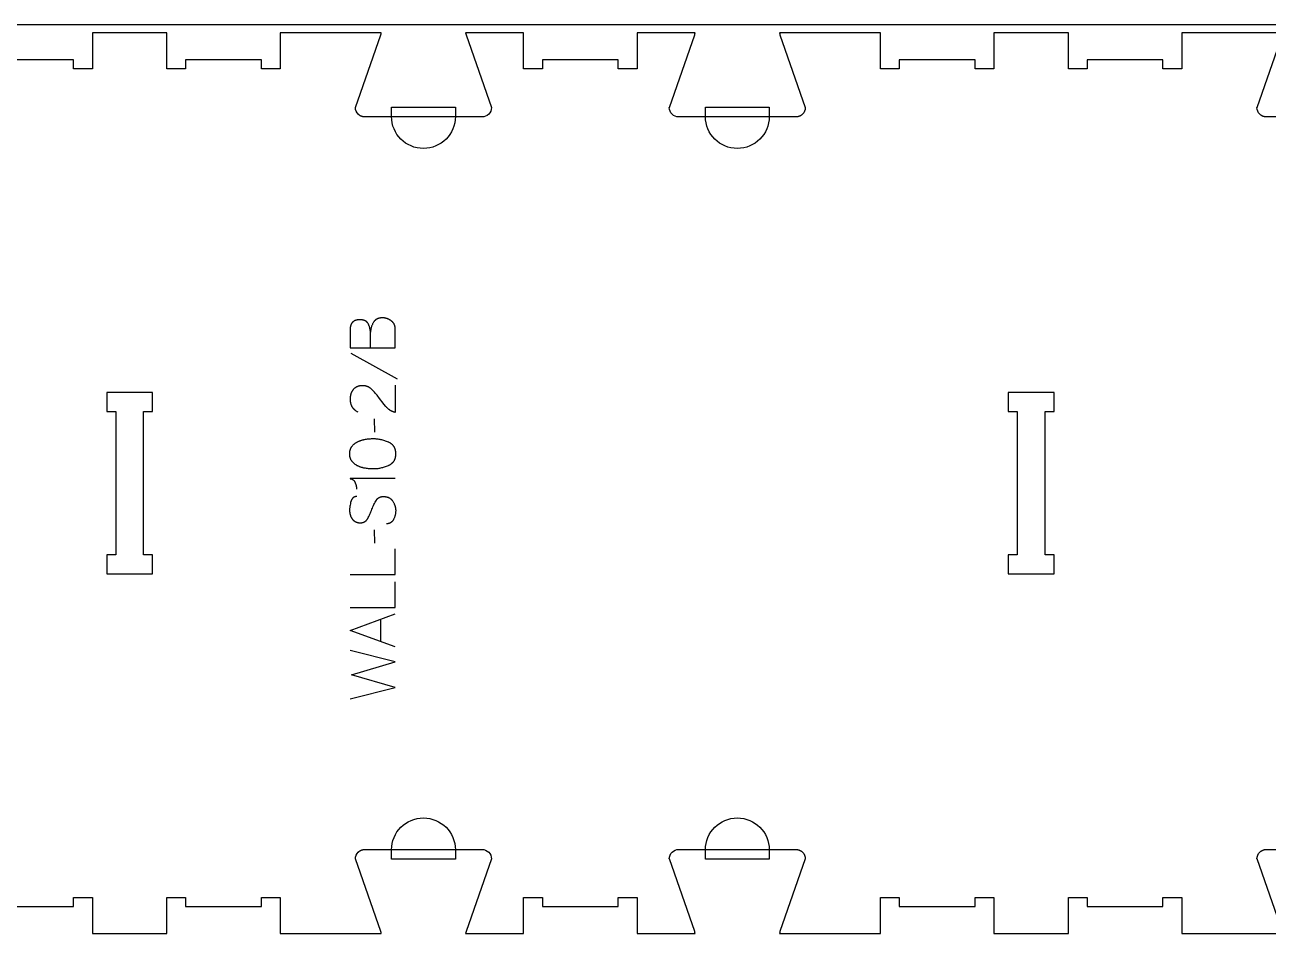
# Model space of a CAD drawing. Extents: x -17068 to -13885, y -10461 to -4867.
# Drawn here: x -15542 to -14715, y -6181 to -5571 of the extents above; entities that cross this region are included whole.
import ezdxf

# ---------------------------------------------------------------- set-up
doc = ezdxf.new("R2010")
doc.units = 0
for name, color, linetype in [('0_SHEET_SPRUCEPLY_2440X122', 1, 'CONTINUOUS'), ('1_ANYTOOL_1MMDEEP_LABELS_S', 2, 'CONTINUOUS'), ('3_ANYTOOL_CUTTHROUGH_INSID', 4, 'CONTINUOUS'), ('4_ANYTOOL_CUTTHROUGH_OUTSI', 5, 'CONTINUOUS'), ('5_ANYTOOL_HALF_MILL_9MM_IN', 3, 'CONTINUOUS')]:
    doc.layers.add(name, color=color, linetype=linetype)

msp = doc.modelspace()

# ---------------------------------------------------------------- linework, layer by layer
at = {"layer": '0_SHEET_SPRUCEPLY_2440X122'}
msp.add_lwpolyline([(-16696.52, -5571.21), (-16696.52, -6791.21), (-14256.52, -6791.21), (-14256.52, -5571.21)], close=True, dxfattribs=at)
at = {"layer": '1_ANYTOOL_1MMDEEP_LABELS_S'}
for points in [[(-15326.01, -5786.23), (-15296.01, -5786.23), (-15296.01, -5776.55), (-15295.92, -5774.02), (-15295.91, -5773.79), (-15295.91, -5773.56), (-15295.92, -5773.34), (-15295.93, -5773.12), (-15295.95, -5772.91), (-15295.97, -5772.69), (-15296, -5772.48), (-15296.03, -5772.28), (-15296.07, -5772.07), (-15296.12, -5771.87), (-15296.17, -5771.67), (-15296.22, -5771.48), (-15296.29, -5771.29), (-15296.35, -5771.1), (-15296.43, -5770.92), (-15296.5, -5770.73), (-15296.59, -5770.56), (-15296.68, -5770.38), (-15296.77, -5770.21), (-15296.87, -5770.04), (-15296.98, -5769.87), (-15297.09, -5769.71), (-15297.21, -5769.55), (-15297.33, -5769.39), (-15297.46, -5769.24), (-15297.59, -5769.09), (-15297.73, -5768.94), (-15297.88, -5768.8), (-15298.03, -5768.66), (-15298.18, -5768.52), (-15298.35, -5768.39), (-15298.51, -5768.25), (-15298.68, -5768.13), (-15298.86, -5768), (-15299.03, -5767.88), (-15299.2, -5767.77), (-15299.38, -5767.66), (-15299.55, -5767.55), (-15299.73, -5767.44), (-15299.91, -5767.34), (-15300.09, -5767.25), (-15300.27, -5767.16), (-15300.45, -5767.07), (-15300.64, -5766.99), (-15300.82, -5766.91), (-15301, -5766.83), (-15301.19, -5766.76), (-15301.38, -5766.7), (-15301.57, -5766.63), (-15301.76, -5766.57), (-15301.95, -5766.52), (-15302.14, -5766.47), (-15302.33, -5766.42), (-15302.53, -5766.38), (-15302.72, -5766.34), (-15302.92, -5766.31), (-15303.12, -5766.27), (-15303.32, -5766.25), (-15303.52, -5766.23), (-15303.72, -5766.21), (-15303.92, -5766.19), (-15304.12, -5766.18), (-15304.33, -5766.18), (-15304.53, -5766.18), (-15304.79, -5766.18), (-15305.03, -5766.19), (-15305.28, -5766.2), (-15305.52, -5766.22), (-15305.75, -5766.25), (-15305.98, -5766.28), (-15306.21, -5766.31), (-15306.43, -5766.36), (-15306.64, -5766.41), (-15306.85, -5766.46), (-15307.06, -5766.52), (-15307.27, -5766.59), (-15307.46, -5766.66), (-15307.66, -5766.73), (-15307.85, -5766.82), (-15308.03, -5766.9), (-15308.12, -5766.95), (-15308.21, -5767), (-15308.3, -5767.05), (-15308.39, -5767.1), (-15308.48, -5767.15), (-15308.56, -5767.2), (-15308.64, -5767.26), (-15308.73, -5767.31), (-15308.81, -5767.37), (-15308.89, -5767.43), (-15308.97, -5767.49), (-15309.05, -5767.55), (-15309.13, -5767.62), (-15309.2, -5767.68), (-15309.28, -5767.75), (-15309.35, -5767.81), (-15309.42, -5767.88), (-15309.5, -5767.95), (-15309.57, -5768.03), (-15309.64, -5768.1), (-15309.7, -5768.17), (-15309.77, -5768.25), (-15309.9, -5768.41), (-15310.03, -5768.57), (-15310.15, -5768.74), (-15310.27, -5768.91), (-15310.38, -5769.09), (-15310.6, -5769.46), (-15310.81, -5769.83), (-15311, -5770.21), (-15311.18, -5770.6), (-15311.35, -5770.99), (-15311.51, -5771.38), (-15311.66, -5771.79), (-15311.79, -5772.2), (-15311.92, -5772.61), (-15312.03, -5773.03), (-15312.13, -5773.46), (-15312.22, -5773.9), (-15312.3, -5774.33), (-15312.36, -5774.78), (-15312.42, -5775.23), (-15312.46, -5775.69)], [(-15312.33, -5786.23), (-15312.46, -5775.69), (-15312.49, -5775.29), (-15312.53, -5774.9), (-15312.58, -5774.51), (-15312.64, -5774.13), (-15312.71, -5773.75), (-15312.78, -5773.38), (-15312.87, -5773.01), (-15312.96, -5772.65), (-15313.06, -5772.3), (-15313.17, -5771.95), (-15313.29, -5771.6), (-15313.42, -5771.27), (-15313.56, -5770.93), (-15313.71, -5770.61), (-15313.86, -5770.28), (-15314.03, -5769.97), (-15314.07, -5769.89), (-15314.11, -5769.81), (-15314.16, -5769.74), (-15314.21, -5769.66), (-15314.25, -5769.59), (-15314.3, -5769.52), (-15314.36, -5769.45), (-15314.41, -5769.38), (-15314.46, -5769.31), (-15314.52, -5769.25), (-15314.57, -5769.18), (-15314.63, -5769.12), (-15314.69, -5769.05), (-15314.75, -5768.99), (-15314.81, -5768.93), (-15314.88, -5768.87), (-15314.94, -5768.81), (-15315.01, -5768.76), (-15315.08, -5768.7), (-15315.14, -5768.65), (-15315.22, -5768.59), (-15315.29, -5768.54), (-15315.36, -5768.49), (-15315.43, -5768.44), (-15315.51, -5768.39), (-15315.59, -5768.35), (-15315.67, -5768.3), (-15315.75, -5768.25), (-15315.83, -5768.21), (-15315.91, -5768.17), (-15315.99, -5768.13), (-15316.08, -5768.09), (-15316.17, -5768.05), (-15316.25, -5768.01), (-15316.43, -5767.94), (-15316.62, -5767.88), (-15316.81, -5767.81), (-15317.01, -5767.76), (-15317.21, -5767.71), (-15317.42, -5767.66), (-15317.63, -5767.62), (-15317.85, -5767.58), (-15318.07, -5767.55), (-15318.3, -5767.52), (-15318.54, -5767.5), (-15318.78, -5767.48), (-15319.03, -5767.47), (-15319.28, -5767.46), (-15319.53, -5767.46), (-15319.93, -5767.47), (-15320.13, -5767.48), (-15320.32, -5767.49), (-15320.51, -5767.5), (-15320.69, -5767.52), (-15320.87, -5767.54), (-15321.05, -5767.57), (-15321.23, -5767.59), (-15321.4, -5767.62), (-15321.57, -5767.66), (-15321.73, -5767.7), (-15321.9, -5767.74), (-15322.06, -5767.78), (-15322.21, -5767.83), (-15322.37, -5767.88), (-15322.52, -5767.93), (-15322.66, -5767.99), (-15322.81, -5768.05), (-15322.95, -5768.11), (-15323.08, -5768.18), (-15323.22, -5768.25), (-15323.35, -5768.32), (-15323.48, -5768.4), (-15323.6, -5768.48), (-15323.72, -5768.56), (-15323.84, -5768.65), (-15323.96, -5768.74), (-15324.07, -5768.83), (-15324.18, -5768.93), (-15324.28, -5769.03), (-15324.39, -5769.13), (-15324.49, -5769.24), (-15324.58, -5769.35), (-15324.68, -5769.46), (-15324.77, -5769.58), (-15324.85, -5769.7), (-15324.94, -5769.82), (-15325.02, -5769.94), (-15325.1, -5770.07), (-15325.17, -5770.21), (-15325.24, -5770.34), (-15325.31, -5770.48), (-15325.37, -5770.62), (-15325.44, -5770.77), (-15325.49, -5770.92), (-15325.55, -5771.07), (-15325.6, -5771.22), (-15325.65, -5771.38), (-15325.7, -5771.54), (-15325.74, -5771.71), (-15325.78, -5771.87), (-15325.81, -5772.05), (-15325.85, -5772.22), (-15325.88, -5772.4), (-15325.9, -5772.58), (-15325.93, -5772.76), (-15325.95, -5772.95), (-15325.97, -5773.14), (-15325.98, -5773.34), (-15326, -5773.74), (-15326.01, -5774.15), (-15326.01, -5786.23)], [(-15325.53, -5789.66), (-15294.76, -5806.85)], [(-15296.05, -5810.88), (-15296.09, -5829.18), (-15296.55, -5829.03), (-15296.77, -5828.95), (-15296.99, -5828.87), (-15297.21, -5828.78), (-15297.43, -5828.69), (-15297.65, -5828.6), (-15297.86, -5828.5), (-15298.07, -5828.4), (-15298.28, -5828.3), (-15298.48, -5828.19), (-15298.68, -5828.08), (-15298.88, -5827.97), (-15299.08, -5827.85), (-15299.28, -5827.73), (-15299.47, -5827.61), (-15299.66, -5827.48), (-15299.85, -5827.35), (-15300.04, -5827.21), (-15300.22, -5827.07), (-15300.4, -5826.93), (-15300.58, -5826.78), (-15300.76, -5826.63), (-15300.93, -5826.48), (-15301.1, -5826.32), (-15301.27, -5826.16), (-15301.44, -5826), (-15301.61, -5825.83), (-15301.77, -5825.66), (-15301.93, -5825.49), (-15302.24, -5825.13), (-15303.46, -5823.65), (-15304.65, -5822.16), (-15305.81, -5820.65), (-15306.93, -5819.13), (-15307.5, -5818.37), (-15308.06, -5817.64), (-15308.64, -5816.93), (-15309.23, -5816.24), (-15309.82, -5815.57), (-15310.42, -5814.93), (-15311.03, -5814.3), (-15311.65, -5813.7), (-15311.8, -5813.56), (-15311.96, -5813.42), (-15312.12, -5813.28), (-15312.29, -5813.15), (-15312.45, -5813.03), (-15312.62, -5812.9), (-15312.79, -5812.79), (-15312.96, -5812.67), (-15313.14, -5812.56), (-15313.31, -5812.46), (-15313.49, -5812.36), (-15313.68, -5812.27), (-15313.86, -5812.18), (-15314.04, -5812.09), (-15314.23, -5812.01), (-15314.42, -5811.94), (-15314.62, -5811.86), (-15314.81, -5811.8), (-15315.01, -5811.74), (-15315.21, -5811.68), (-15315.41, -5811.63), (-15315.61, -5811.58), (-15315.82, -5811.53), (-15316.03, -5811.49), (-15316.24, -5811.46), (-15316.45, -5811.43), (-15316.67, -5811.4), (-15316.88, -5811.38), (-15317.1, -5811.37), (-15317.33, -5811.36), (-15317.55, -5811.35), (-15317.78, -5811.35), (-15318.03, -5811.35), (-15318.27, -5811.36), (-15318.52, -5811.37), (-15318.75, -5811.39), (-15318.99, -5811.41), (-15319.22, -5811.44), (-15319.45, -5811.47), (-15319.67, -5811.5), (-15319.89, -5811.55), (-15320.11, -5811.59), (-15320.32, -5811.65), (-15320.53, -5811.7), (-15320.73, -5811.76), (-15320.93, -5811.83), (-15321.13, -5811.9), (-15321.32, -5811.98), (-15321.51, -5812.06), (-15321.7, -5812.15), (-15321.88, -5812.24), (-15322.06, -5812.33), (-15322.23, -5812.44), (-15322.4, -5812.54), (-15322.57, -5812.65), (-15322.73, -5812.77), (-15322.89, -5812.89), (-15323.05, -5813.02), (-15323.2, -5813.15), (-15323.35, -5813.28), (-15323.49, -5813.42), (-15323.64, -5813.57), (-15323.77, -5813.72), (-15323.91, -5813.88), (-15324.03, -5814.03), (-15324.16, -5814.2), (-15324.28, -5814.36), (-15324.4, -5814.53), (-15324.51, -5814.7), (-15324.62, -5814.87), (-15324.72, -5815.05), (-15324.82, -5815.22), (-15324.92, -5815.4), (-15325.01, -5815.59), (-15325.1, -5815.77), (-15325.19, -5815.96), (-15325.27, -5816.15), (-15325.34, -5816.34), (-15325.41, -5816.54), (-15325.48, -5816.74), (-15325.54, -5816.94), (-15325.6, -5817.14), (-15325.66, -5817.35), (-15325.71, -5817.56), (-15325.76, -5817.77), (-15325.8, -5817.98), (-15325.84, -5818.2), (-15325.87, -5818.42), (-15325.9, -5818.64), (-15325.93, -5818.86), (-15325.95, -5819.09), (-15325.97, -5819.32), (-15325.99, -5819.55), (-15326, -5819.78), (-15326.01, -5820.26), (-15326, -5820.63), (-15325.99, -5820.99), (-15325.96, -5821.34), (-15325.93, -5821.69), (-15325.88, -5822.03), (-15325.83, -5822.36), (-15325.76, -5822.69), (-15325.69, -5823.01), (-15325.6, -5823.32), (-15325.56, -5823.48), (-15325.51, -5823.63), (-15325.46, -5823.78), (-15325.4, -5823.93), (-15325.35, -5824.08), (-15325.29, -5824.23), (-15325.23, -5824.37), (-15325.16, -5824.51), (-15325.1, -5824.66), (-15325.03, -5824.8), (-15324.96, -5824.93), (-15324.88, -5825.07), (-15324.81, -5825.21), (-15324.73, -5825.34), (-15324.65, -5825.47), (-15324.57, -5825.6), (-15324.48, -5825.73), (-15324.39, -5825.86), (-15324.3, -5825.98), (-15324.21, -5826.11), (-15324.11, -5826.23), (-15324.01, -5826.35), (-15323.91, -5826.47), (-15323.81, -5826.58), (-15323.7, -5826.7), (-15323.59, -5826.81), (-15323.48, -5826.93), (-15323.37, -5827.04), (-15323.26, -5827.15), (-15323.14, -5827.25), (-15323.02, -5827.36), (-15322.89, -5827.46), (-15322.64, -5827.67), (-15322.37, -5827.86), (-15322.1, -5828.05), (-15321.82, -5828.24), (-15321.52, -5828.41), (-15321.22, -5828.58), (-15320.91, -5828.75)], [(-15309.89, -5833.46), (-15309.81, -5842.25)], [(-15296.01, -5873.19), (-15326.05, -5873.19), (-15325.9, -5873.21), (-15325.75, -5873.24), (-15325.6, -5873.26), (-15325.46, -5873.3), (-15325.32, -5873.33), (-15325.18, -5873.37), (-15325.05, -5873.42), (-15324.92, -5873.47), (-15324.79, -5873.52), (-15324.67, -5873.57), (-15324.6, -5873.6), (-15324.54, -5873.63), (-15324.48, -5873.67), (-15324.42, -5873.7), (-15324.37, -5873.73), (-15324.31, -5873.77), (-15324.25, -5873.8), (-15324.19, -5873.84), (-15324.14, -5873.88), (-15324.08, -5873.91), (-15324.03, -5873.95), (-15323.98, -5873.99), (-15323.92, -5874.03), (-15323.87, -5874.08), (-15323.82, -5874.12), (-15323.77, -5874.16), (-15323.72, -5874.21), (-15323.67, -5874.26), (-15323.62, -5874.3), (-15323.57, -5874.35), (-15323.53, -5874.4), (-15323.48, -5874.45), (-15323.39, -5874.55), (-15323.3, -5874.66), (-15323.22, -5874.77), (-15323.13, -5874.89), (-15323.05, -5875.01), (-15322.98, -5875.13), (-15322.91, -5875.26), (-15322.83, -5875.39), (-15322.77, -5875.52), (-15322.7, -5875.66), (-15322.64, -5875.8), (-15322.52, -5876.09), (-15322.42, -5876.38), (-15322.31, -5876.66), (-15322.22, -5876.95), (-15322.13, -5877.23), (-15322.05, -5877.5), (-15321.98, -5877.78), (-15321.92, -5878.05), (-15321.86, -5878.33), (-15321.81, -5878.6), (-15321.77, -5878.86), (-15321.74, -5879.13), (-15321.71, -5879.4), (-15321.69, -5879.66), (-15321.68, -5879.92), (-15321.68, -5880.18)], [(-15321.42, -5885.06), (-15321.61, -5885.06), (-15321.7, -5885.07), (-15321.79, -5885.07), (-15321.88, -5885.08), (-15321.97, -5885.09), (-15322.06, -5885.1), (-15322.15, -5885.11), (-15322.23, -5885.13), (-15322.32, -5885.14), (-15322.4, -5885.16), (-15322.49, -5885.18), (-15322.57, -5885.2), (-15322.65, -5885.22), (-15322.73, -5885.24), (-15322.81, -5885.27), (-15322.89, -5885.29), (-15322.97, -5885.32), (-15323.04, -5885.35), (-15323.12, -5885.38), (-15323.19, -5885.41), (-15323.26, -5885.45), (-15323.34, -5885.48), (-15323.41, -5885.52), (-15323.48, -5885.56), (-15323.55, -5885.6), (-15323.61, -5885.64), (-15323.68, -5885.69), (-15323.75, -5885.73), (-15323.81, -5885.78), (-15323.87, -5885.83), (-15323.94, -5885.88), (-15324, -5885.93), (-15324.06, -5885.99), (-15324.12, -5886.04), (-15324.18, -5886.1), (-15324.24, -5886.16), (-15324.29, -5886.22), (-15324.35, -5886.28), (-15324.4, -5886.34), (-15324.46, -5886.41), (-15324.51, -5886.47), (-15324.56, -5886.54), (-15324.61, -5886.61), (-15324.66, -5886.68), (-15324.71, -5886.75), (-15324.76, -5886.83), (-15324.8, -5886.91), (-15324.85, -5886.98), (-15324.89, -5887.06), (-15324.94, -5887.14), (-15324.98, -5887.23), (-15325.06, -5887.4), (-15325.14, -5887.57), (-15325.21, -5887.75), (-15325.28, -5887.94), (-15325.34, -5888.14), (-15325.41, -5888.34), (-15325.63, -5889.15), (-15325.82, -5889.95), (-15325.98, -5890.74), (-15326.11, -5891.51), (-15326.17, -5891.89), (-15326.22, -5892.26), (-15326.26, -5892.64), (-15326.29, -5893), (-15326.32, -5893.37), (-15326.33, -5893.73), (-15326.34, -5894.09), (-15326.35, -5894.45), (-15326.35, -5894.64), (-15326.34, -5894.84), (-15326.33, -5895.03), (-15326.32, -5895.22), (-15326.3, -5895.41), (-15326.28, -5895.6), (-15326.26, -5895.78), (-15326.23, -5895.97), (-15326.2, -5896.16), (-15326.17, -5896.34), (-15326.13, -5896.52), (-15326.09, -5896.7), (-15326.05, -5896.88), (-15326, -5897.06), (-15325.95, -5897.24), (-15325.89, -5897.41), (-15325.83, -5897.59), (-15325.77, -5897.76), (-15325.71, -5897.94), (-15325.64, -5898.11), (-15325.56, -5898.28), (-15325.49, -5898.44), (-15325.41, -5898.61), (-15325.32, -5898.78), (-15325.24, -5898.94), (-15325.15, -5899.11), (-15325.05, -5899.27), (-15324.95, -5899.43), (-15324.85, -5899.59), (-15324.75, -5899.75), (-15324.64, -5899.91), (-15324.53, -5900.06), (-15324.41, -5900.21), (-15324.29, -5900.36), (-15324.17, -5900.51), (-15324.05, -5900.64), (-15323.92, -5900.78), (-15323.79, -5900.91), (-15323.66, -5901.03), (-15323.52, -5901.15), (-15323.38, -5901.26), (-15323.24, -5901.37), (-15323.09, -5901.48), (-15322.94, -5901.58), (-15322.79, -5901.67), (-15322.63, -5901.76), (-15322.48, -5901.85), (-15322.31, -5901.93), (-15322.15, -5902), (-15321.98, -5902.07), (-15321.81, -5902.14), (-15321.64, -5902.2), (-15321.46, -5902.25), (-15321.28, -5902.3), (-15321.1, -5902.35), (-15320.91, -5902.39), (-15320.73, -5902.43), (-15320.53, -5902.46), (-15320.34, -5902.49), (-15320.14, -5902.51), (-15319.94, -5902.53), (-15319.74, -5902.54), (-15319.53, -5902.54), (-15319.32, -5902.55), (-15319.1, -5902.54), (-15318.89, -5902.54), (-15318.69, -5902.52), (-15318.48, -5902.5), (-15318.28, -5902.48), (-15318.08, -5902.45), (-15317.89, -5902.41), (-15317.7, -5902.37), (-15317.52, -5902.32), (-15317.33, -5902.27), (-15317.16, -5902.21), (-15316.98, -5902.15), (-15316.9, -5902.12), (-15316.81, -5902.08), (-15316.73, -5902.04), (-15316.64, -5902.01), (-15316.56, -5901.97), (-15316.48, -5901.93), (-15316.4, -5901.88), (-15316.32, -5901.84), (-15316.24, -5901.79), (-15316.16, -5901.75), (-15316.09, -5901.7), (-15316.01, -5901.65), (-15315.94, -5901.6), (-15315.86, -5901.55), (-15315.79, -5901.5), (-15315.72, -5901.44), (-15315.65, -5901.39), (-15315.58, -5901.33), (-15315.51, -5901.27), (-15315.44, -5901.21), (-15315.37, -5901.15), (-15315.3, -5901.09), (-15315.24, -5901.02), (-15315.17, -5900.96), (-15315.05, -5900.82), (-15314.92, -5900.68), (-15314.8, -5900.53), (-15314.69, -5900.38), (-15314.58, -5900.22), (-15314.47, -5900.06), (-15314.36, -5899.89), (-15314.26, -5899.72), (-15313.87, -5899), (-15313.49, -5898.27), (-15313.12, -5897.52), (-15312.77, -5896.76), (-15312.42, -5895.98), (-15312.09, -5895.19), (-15311.77, -5894.37), (-15311.46, -5893.55), (-15311.14, -5892.72), (-15310.81, -5891.92), (-15310.47, -5891.13), (-15310.11, -5890.36), (-15309.74, -5889.62), (-15309.35, -5888.89), (-15308.94, -5888.19), (-15308.52, -5887.5), (-15308.41, -5887.34), (-15308.3, -5887.18), (-15308.18, -5887.02), (-15308.12, -5886.95), (-15308.06, -5886.88), (-15308, -5886.8), (-15307.93, -5886.73), (-15307.87, -5886.66), (-15307.81, -5886.6), (-15307.74, -5886.53), (-15307.67, -5886.47), (-15307.61, -5886.4), (-15307.54, -5886.34), (-15307.47, -5886.28), (-15307.4, -5886.22), (-15307.32, -5886.17), (-15307.25, -5886.11), (-15307.18, -5886.06), (-15307.1, -5886), (-15307.03, -5885.95), (-15306.95, -5885.9), (-15306.87, -5885.85), (-15306.79, -5885.81), (-15306.71, -5885.76), (-15306.63, -5885.72), (-15306.55, -5885.67), (-15306.47, -5885.63), (-15306.39, -5885.59), (-15306.3, -5885.55), (-15306.22, -5885.52), (-15306.13, -5885.48), (-15306.04, -5885.45), (-15305.95, -5885.42), (-15305.86, -5885.38), (-15305.77, -5885.36), (-15305.68, -5885.33), (-15305.59, -5885.3), (-15305.4, -5885.25), (-15305.21, -5885.21), (-15305.01, -5885.17), (-15304.82, -5885.14), (-15304.61, -5885.12), (-15304.4, -5885.1), (-15304.19, -5885.08), (-15303.98, -5885.08), (-15303.76, -5885.07), (-15303.54, -5885.08), (-15303.31, -5885.09), (-15303.08, -5885.1), (-15302.85, -5885.13), (-15302.62, -5885.15), (-15302.39, -5885.18), (-15302.17, -5885.22), (-15301.96, -5885.26), (-15301.75, -5885.31), (-15301.54, -5885.36), (-15301.33, -5885.41), (-15301.13, -5885.48), (-15300.93, -5885.54), (-15300.74, -5885.61), (-15300.55, -5885.69), (-15300.36, -5885.77), (-15300.18, -5885.86), (-15300, -5885.95), (-15299.83, -5886.05), (-15299.65, -5886.15), (-15299.49, -5886.26), (-15299.32, -5886.37), (-15299.16, -5886.48), (-15299, -5886.61), (-15298.85, -5886.73), (-15298.7, -5886.86), (-15298.56, -5887), (-15298.42, -5887.14), (-15298.28, -5887.29), (-15298.14, -5887.44), (-15298.01, -5887.6), (-15297.89, -5887.76), (-15297.76, -5887.93), (-15297.64, -5888.1), (-15297.53, -5888.28), (-15297.31, -5888.64), (-15297.1, -5889), (-15296.91, -5889.37), (-15296.73, -5889.74), (-15296.56, -5890.11), (-15296.41, -5890.49), (-15296.34, -5890.68), (-15296.27, -5890.87), (-15296.21, -5891.07), (-15296.15, -5891.26), (-15296.09, -5891.45), (-15296.04, -5891.65), (-15295.99, -5891.84), (-15295.94, -5892.04), (-15295.9, -5892.24), (-15295.86, -5892.44), (-15295.83, -5892.64), (-15295.8, -5892.84), (-15295.77, -5893.04), (-15295.74, -5893.24), (-15295.7, -5893.65), (-15295.67, -5894.05), (-15295.66, -5894.47), (-15295.66, -5894.88), (-15295.68, -5895.29), (-15295.7, -5895.69), (-15295.74, -5896.09), (-15295.79, -5896.49), (-15295.86, -5896.88), (-15295.94, -5897.26), (-15296.03, -5897.65), (-15296.13, -5898.02), (-15296.25, -5898.39), (-15296.37, -5898.76), (-15296.51, -5899.13), (-15296.67, -5899.48), (-15296.83, -5899.84), (-15297.01, -5900.19), (-15297.21, -5900.53), (-15297.31, -5900.7), (-15297.41, -5900.86), (-15297.52, -5901.02), (-15297.63, -5901.18), (-15297.74, -5901.32), (-15297.85, -5901.46), (-15297.97, -5901.6), (-15298.09, -5901.73), (-15298.22, -5901.86), (-15298.34, -5901.98), (-15298.47, -5902.09), (-15298.61, -5902.2), (-15298.67, -5902.26), (-15298.74, -5902.31), (-15298.81, -5902.36), (-15298.88, -5902.41), (-15298.95, -5902.46), (-15299.02, -5902.5), (-15299.09, -5902.55), (-15299.17, -5902.59), (-15299.24, -5902.63), (-15299.31, -5902.67), (-15299.39, -5902.71), (-15299.46, -5902.75), (-15299.54, -5902.79), (-15299.62, -5902.82), (-15299.7, -5902.86), (-15299.77, -5902.89), (-15299.85, -5902.92), (-15299.93, -5902.95), (-15300.01, -5902.98), (-15300.09, -5903.01), (-15300.26, -5903.06), (-15300.43, -5903.1), (-15300.6, -5903.14), (-15300.77, -5903.18), (-15300.95, -5903.21), (-15301.13, -5903.23), (-15301.31, -5903.25), (-15301.5, -5903.26), (-15301.69, -5903.27), (-15301.88, -5903.28)], [(-15309.89, -5907.3), (-15309.81, -5916.09)], [(-15326.01, -5937.05), (-15296.01, -5937.05), (-15296.01, -5919.95)], [(-15326.01, -5958.86), (-15296.01, -5958.86), (-15296.01, -5941.76)], [(-15296.01, -5985.09), (-15326.01, -5974.2), (-15296.01, -5963.15)], [(-15305.56, -5981.62), (-15305.56, -5966.7)], [(-15326.01, -6019.8), (-15296.01, -6012.09), (-15325.11, -6003.65), (-15296.01, -5995.16), (-15326.01, -5987.66)]]:
    msp.add_lwpolyline(points, dxfattribs=at)
msp.add_lwpolyline([(-15326.26, -5856.69), (-15326.26, -5856.32), (-15326.24, -5855.96), (-15326.23, -5855.78), (-15326.21, -5855.6), (-15326.19, -5855.43), (-15326.17, -5855.25), (-15326.14, -5855.08), (-15326.11, -5854.92), (-15326.08, -5854.75), (-15326.05, -5854.58), (-15326.01, -5854.42), (-15325.97, -5854.26), (-15325.93, -5854.1), (-15325.88, -5853.95), (-15325.83, -5853.79), (-15325.78, -5853.64), (-15325.73, -5853.49), (-15325.67, -5853.34), (-15325.61, -5853.2), (-15325.54, -5853.05), (-15325.48, -5852.91), (-15325.41, -5852.77), (-15325.33, -5852.63), (-15325.26, -5852.49), (-15325.18, -5852.36), (-15325.1, -5852.23), (-15325.01, -5852.1), (-15324.93, -5851.97), (-15324.83, -5851.84), (-15324.74, -5851.72), (-15324.55, -5851.48), (-15324.35, -5851.24), (-15324.14, -5851.01), (-15323.93, -5850.78), (-15323.71, -5850.57), (-15323.49, -5850.35), (-15323.25, -5850.15), (-15323.02, -5849.95), (-15322.77, -5849.76), (-15322.52, -5849.57), (-15322.26, -5849.39), (-15322, -5849.22), (-15321.73, -5849.05), (-15321.46, -5848.89), (-15321.17, -5848.74), (-15320.88, -5848.59), (-15320.59, -5848.45), (-15320.29, -5848.31), (-15319.99, -5848.18), (-15319.69, -5848.06), (-15319.38, -5847.94), (-15319.08, -5847.82), (-15318.76, -5847.71), (-15318.45, -5847.61), (-15318.13, -5847.51), (-15317.81, -5847.42), (-15317.48, -5847.33), (-15317.15, -5847.25), (-15316.82, -5847.18), (-15316.48, -5847.11), (-15315.81, -5846.98), (-15315.12, -5846.88), (-15314.45, -5846.79), (-15313.79, -5846.71), (-15313.14, -5846.65), (-15312.49, -5846.6), (-15311.86, -5846.56), (-15311.24, -5846.54), (-15310.62, -5846.53), (-15310, -5846.54), (-15309.39, -5846.57), (-15308.77, -5846.61), (-15308.15, -5846.67), (-15307.54, -5846.74), (-15306.92, -5846.83), (-15306.3, -5846.94), (-15305.68, -5847.06), (-15305.06, -5847.2), (-15304.44, -5847.36), (-15303.82, -5847.54), (-15303.2, -5847.73), (-15302.58, -5847.93), (-15301.96, -5848.16), (-15301.34, -5848.4), (-15300.72, -5848.65), (-15300.41, -5848.79), (-15300.12, -5848.93), (-15299.83, -5849.09), (-15299.69, -5849.16), (-15299.55, -5849.24), (-15299.42, -5849.33), (-15299.29, -5849.41), (-15299.16, -5849.5), (-15299.03, -5849.58), (-15298.91, -5849.67), (-15298.78, -5849.76), (-15298.66, -5849.86), (-15298.54, -5849.95), (-15298.43, -5850.05), (-15298.32, -5850.15), (-15298.21, -5850.25), (-15298.1, -5850.35), (-15297.99, -5850.45), (-15297.89, -5850.56), (-15297.79, -5850.67), (-15297.69, -5850.78), (-15297.59, -5850.89), (-15297.5, -5851), (-15297.41, -5851.12), (-15297.32, -5851.24), (-15297.24, -5851.36), (-15297.15, -5851.48), (-15297.07, -5851.6), (-15296.99, -5851.72), (-15296.91, -5851.85), (-15296.84, -5851.98), (-15296.77, -5852.11), (-15296.7, -5852.24), (-15296.63, -5852.37), (-15296.57, -5852.51), (-15296.51, -5852.65), (-15296.45, -5852.79), (-15296.39, -5852.93), (-15296.34, -5853.07), (-15296.28, -5853.22), (-15296.23, -5853.36), (-15296.19, -5853.51), (-15296.14, -5853.66), (-15296.1, -5853.82), (-15296.06, -5853.97), (-15295.99, -5854.28), (-15295.92, -5854.61), (-15295.87, -5854.93), (-15295.83, -5855.27), (-15295.79, -5855.61), (-15295.77, -5855.97), (-15295.75, -5856.32), (-15295.75, -5856.69), (-15295.75, -5857.05), (-15295.77, -5857.41), (-15295.79, -5857.76), (-15295.83, -5858.1), (-15295.87, -5858.43), (-15295.92, -5858.76), (-15295.99, -5859.08), (-15296.02, -5859.23), (-15296.06, -5859.39), (-15296.1, -5859.54), (-15296.14, -5859.69), (-15296.19, -5859.84), (-15296.24, -5859.99), (-15296.29, -5860.14), (-15296.34, -5860.28), (-15296.4, -5860.42), (-15296.45, -5860.56), (-15296.51, -5860.7), (-15296.58, -5860.84), (-15296.64, -5860.97), (-15296.71, -5861.11), (-15296.78, -5861.24), (-15296.85, -5861.37), (-15296.92, -5861.49), (-15297, -5861.62), (-15297.08, -5861.74), (-15297.16, -5861.86), (-15297.25, -5861.98), (-15297.33, -5862.1), (-15297.42, -5862.22), (-15297.52, -5862.33), (-15297.61, -5862.45), (-15297.71, -5862.56), (-15297.81, -5862.66), (-15297.91, -5862.77), (-15298.01, -5862.88), (-15298.12, -5862.98), (-15298.23, -5863.08), (-15298.34, -5863.18), (-15298.45, -5863.28), (-15298.57, -5863.38), (-15298.69, -5863.47), (-15298.81, -5863.56), (-15298.93, -5863.65), (-15299.06, -5863.74), (-15299.19, -5863.83), (-15299.32, -5863.91), (-15299.45, -5864), (-15299.59, -5864.08), (-15299.73, -5864.16), (-15299.87, -5864.23), (-15300.16, -5864.38), (-15300.45, -5864.53), (-15300.76, -5864.66), (-15301.39, -5864.92), (-15302.01, -5865.15), (-15302.64, -5865.37), (-15303.26, -5865.58), (-15303.88, -5865.77), (-15304.51, -5865.94), (-15305.13, -5866.1), (-15305.74, -5866.24), (-15306.36, -5866.36), (-15306.98, -5866.47), (-15307.6, -5866.56), (-15308.21, -5866.63), (-15308.83, -5866.69), (-15309.44, -5866.73), (-15310.05, -5866.75), (-15310.66, -5866.76), (-15311.28, -5866.75), (-15311.9, -5866.73), (-15312.54, -5866.7), (-15313.18, -5866.65), (-15313.83, -5866.59), (-15314.5, -5866.51), (-15315.17, -5866.42), (-15315.85, -5866.31), (-15316.19, -5866.25), (-15316.53, -5866.19), (-15316.86, -5866.12), (-15317.19, -5866.04), (-15317.52, -5865.96), (-15317.85, -5865.87), (-15318.17, -5865.78), (-15318.48, -5865.68), (-15318.8, -5865.58), (-15319.11, -5865.47), (-15319.42, -5865.36), (-15319.72, -5865.24), (-15320.02, -5865.11), (-15320.32, -5864.98), (-15320.61, -5864.85), (-15320.91, -5864.7), (-15321.19, -5864.56), (-15321.47, -5864.4), (-15321.75, -5864.24), (-15322.01, -5864.08), (-15322.27, -5863.9), (-15322.53, -5863.72), (-15322.78, -5863.54), (-15323.02, -5863.35), (-15323.26, -5863.15), (-15323.49, -5862.95), (-15323.71, -5862.74), (-15323.93, -5862.52), (-15324.14, -5862.3), (-15324.35, -5862.07), (-15324.55, -5861.84), (-15324.74, -5861.6), (-15324.83, -5861.47), (-15324.93, -5861.35), (-15325.01, -5861.22), (-15325.1, -5861.09), (-15325.18, -5860.96), (-15325.26, -5860.83), (-15325.33, -5860.7), (-15325.41, -5860.56), (-15325.48, -5860.42), (-15325.54, -5860.28), (-15325.61, -5860.14), (-15325.67, -5859.99), (-15325.73, -5859.85), (-15325.78, -5859.7), (-15325.83, -5859.55), (-15325.88, -5859.4), (-15325.93, -5859.24), (-15325.97, -5859.08), (-15326.01, -5858.93), (-15326.05, -5858.77), (-15326.08, -5858.6), (-15326.11, -5858.44), (-15326.14, -5858.27), (-15326.17, -5858.11), (-15326.19, -5857.94), (-15326.21, -5857.76), (-15326.23, -5857.59), (-15326.24, -5857.41), (-15326.26, -5857.06)], close=True, dxfattribs=at)
at = {"layer": '3_ANYTOOL_CUTTHROUGH_INSID', "color": 4}
for points in [[(-15487.74, -5936.46), (-15457.49, -5936.46), (-15457.49, -5923.96), (-15463.49, -5923.96), (-15463.49, -5828.46), (-15457.49, -5828.46), (-15457.49, -5815.96), (-15487.99, -5815.96), (-15487.99, -5828.46), (-15481.99, -5828.46), (-15481.99, -5923.96), (-15487.99, -5923.96), (-15487.99, -5936.46)], [(-14887.74, -5936.46), (-14857.49, -5936.46), (-14857.49, -5923.96), (-14863.49, -5923.96), (-14863.49, -5828.46), (-14857.49, -5828.46), (-14857.49, -5815.96), (-14887.99, -5815.96), (-14887.99, -5828.46), (-14881.99, -5828.46), (-14881.99, -5923.96), (-14887.99, -5923.96), (-14887.99, -5936.46)]]:
    msp.add_lwpolyline(points, close=True, dxfattribs=at)
at = {"layer": '4_ANYTOOL_CUTTHROUGH_OUTSI', "color": 5}
for points in [[(-14705.3, -5576.46), (-14722.74, -5576.46), (-14772.49, -5576.46), (-14772.49, -5600.46), (-14784.99, -5600.46), (-14784.99, -5594.46), (-14835.49, -5594.46), (-14835.49, -5600.46), (-14847.99, -5600.46), (-14847.99, -5576.46), (-14897.49, -5576.46), (-14897.49, -5600.46), (-14909.99, -5600.46), (-14909.99, -5594.46), (-14960.49, -5594.46), (-14960.49, -5600.46), (-14972.99, -5600.46), (-14972.99, -5576.46), (-15022.74, -5576.46), (-15040.18, -5576.46), (-15040.18, -5576.46, 0.061485), (-15039.95, -5577.85), (-15023.05, -5626.12), (-15023.04, -5626.16), (-15023.04, -5626.21), (-15023.04, -5626.21, -0.198912), (-15024.87, -5630.63), (-15024.98, -5630.73), (-15025.09, -5630.83), (-15025.2, -5630.93), (-15025.31, -5631.03), (-15025.43, -5631.13), (-15025.55, -5631.22), (-15025.68, -5631.31), (-15025.81, -5631.4), (-15025.93, -5631.48), (-15026.07, -5631.56), (-15026.2, -5631.64), (-15026.33, -5631.72), (-15026.47, -5631.79), (-15026.61, -5631.86), (-15026.75, -5631.92), (-15026.9, -5631.98), (-15027.04, -5632.04), (-15027.19, -5632.09), (-15027.33, -5632.14), (-15027.48, -5632.19), (-15027.63, -5632.23), (-15027.78, -5632.27), (-15027.93, -5632.31), (-15028.08, -5632.34), (-15028.23, -5632.37), (-15028.38, -5632.39), (-15028.53, -5632.41), (-15028.69, -5632.43), (-15028.84, -5632.44), (-15028.99, -5632.45), (-15029.14, -5632.46), (-15029.29, -5632.46), (-15107.29, -5632.46, -0.414214), (-15113.54, -5626.21), (-15113.54, -5626.16), (-15113.52, -5626.12), (-15096.63, -5577.85), (-15096.63, -5577.85, 0.061485), (-15096.39, -5576.46), (-15134.99, -5576.46), (-15134.99, -5600.46), (-15147.49, -5600.46), (-15147.49, -5594.46), (-15197.99, -5594.46), (-15197.99, -5600.46), (-15210.49, -5600.46), (-15210.49, -5576.46), (-15249.09, -5576.46), (-15249.09, -5576.46, 0.061485), (-15248.85, -5577.85), (-15231.96, -5626.12), (-15231.94, -5626.16), (-15231.94, -5626.21), (-15231.94, -5626.21, -0.414214), (-15238.19, -5632.46), (-15316.19, -5632.46), (-15316.34, -5632.46), (-15316.49, -5632.45), (-15316.64, -5632.44), (-15316.8, -5632.43), (-15316.95, -5632.41), (-15317.1, -5632.39), (-15317.25, -5632.37), (-15317.4, -5632.34), (-15317.55, -5632.31), (-15317.7, -5632.27), (-15317.85, -5632.23), (-15318, -5632.19), (-15318.15, -5632.14), (-15318.3, -5632.09), (-15318.44, -5632.04), (-15318.59, -5631.98), (-15318.73, -5631.92), (-15318.87, -5631.86), (-15319.01, -5631.79), (-15319.15, -5631.72), (-15319.28, -5631.64), (-15319.42, -5631.56), (-15319.55, -5631.48), (-15319.68, -5631.4), (-15319.8, -5631.31), (-15319.93, -5631.22), (-15320.05, -5631.13), (-15320.17, -5631.03), (-15320.28, -5630.93), (-15320.4, -5630.83), (-15320.51, -5630.73), (-15320.61, -5630.63, -0.198912), (-15322.44, -5626.21), (-15322.44, -5626.16), (-15322.43, -5626.12), (-15305.53, -5577.85), (-15305.53, -5577.85, 0.061485), (-15305.3, -5576.46), (-15322.74, -5576.46), (-15372.49, -5576.46), (-15372.49, -5600.46), (-15384.99, -5600.46), (-15384.99, -5594.46), (-15435.49, -5594.46), (-15435.49, -5600.46), (-15447.99, -5600.46), (-15447.99, -5576.46), (-15497.49, -5576.46), (-15497.49, -5600.46), (-15509.99, -5600.46), (-15509.99, -5594.46), (-15560.49, -5594.46)], [(-14638.19, -5632.46), (-14716.19, -5632.46), (-14716.34, -5632.46), (-14716.49, -5632.45), (-14716.64, -5632.44), (-14716.8, -5632.43), (-14716.95, -5632.41), (-14717.1, -5632.39), (-14717.25, -5632.37), (-14717.4, -5632.34), (-14717.55, -5632.31), (-14717.7, -5632.27), (-14717.85, -5632.23), (-14718, -5632.19), (-14718.15, -5632.14), (-14718.3, -5632.09), (-14718.44, -5632.04), (-14718.59, -5631.98), (-14718.73, -5631.92), (-14718.87, -5631.86), (-14719.01, -5631.79), (-14719.15, -5631.72), (-14719.28, -5631.64), (-14719.42, -5631.56), (-14719.55, -5631.48), (-14719.68, -5631.4), (-14719.8, -5631.31), (-14719.93, -5631.22), (-14720.05, -5631.13), (-14720.17, -5631.03), (-14720.28, -5630.93), (-14720.4, -5630.83), (-14720.51, -5630.73), (-14720.61, -5630.63, -0.198912), (-14722.44, -5626.21), (-14722.44, -5626.16), (-14722.43, -5626.12), (-14705.53, -5577.85)], [(-15560.49, -6157.96), (-15509.99, -6157.96), (-15509.99, -6151.96), (-15497.49, -6151.96), (-15497.49, -6175.96), (-15447.99, -6175.96), (-15447.99, -6151.96), (-15435.49, -6151.96), (-15435.49, -6157.96), (-15384.99, -6157.96), (-15384.99, -6151.96), (-15372.49, -6151.96), (-15372.49, -6175.96), (-15305.3, -6175.96), (-15305.3, -6175.96, 0.061485), (-15305.53, -6174.57), (-15322.43, -6126.29), (-15322.44, -6126.25), (-15322.44, -6126.21), (-15322.44, -6126.21, -0.198912), (-15320.61, -6121.79), (-15320.51, -6121.68), (-15320.4, -6121.58), (-15320.28, -6121.48), (-15320.17, -6121.38), (-15320.05, -6121.29), (-15319.93, -6121.19), (-15319.8, -6121.1), (-15319.68, -6121.02), (-15319.55, -6120.93), (-15319.42, -6120.85), (-15319.28, -6120.77), (-15319.15, -6120.7), (-15319.01, -6120.63), (-15318.87, -6120.56), (-15318.73, -6120.49), (-15318.59, -6120.43), (-15318.44, -6120.38), (-15318.3, -6120.32), (-15318.15, -6120.27), (-15318, -6120.22), (-15317.85, -6120.18), (-15317.7, -6120.14), (-15317.55, -6120.11), (-15317.4, -6120.07), (-15317.25, -6120.05), (-15317.1, -6120.02), (-15316.95, -6120), (-15316.8, -6119.99), (-15316.64, -6119.97), (-15316.49, -6119.96), (-15316.34, -6119.96), (-15316.19, -6119.96), (-15238.19, -6119.96, -0.414214), (-15231.94, -6126.21), (-15231.94, -6126.25), (-15231.96, -6126.29), (-15248.85, -6174.57), (-15248.85, -6174.57, 0.061485), (-15249.09, -6175.96), (-15210.49, -6175.96), (-15210.49, -6151.96), (-15197.99, -6151.96), (-15197.99, -6157.96), (-15147.49, -6157.96), (-15147.49, -6151.96), (-15134.99, -6151.96), (-15134.99, -6175.96), (-15096.39, -6175.96), (-15096.39, -6175.96, 0.061485), (-15096.63, -6174.57), (-15113.52, -6126.29), (-15113.54, -6126.25), (-15113.54, -6126.21), (-15113.54, -6126.21, -0.414214), (-15107.29, -6119.96), (-15029.29, -6119.96), (-15029.14, -6119.96), (-15028.99, -6119.96), (-15028.84, -6119.97), (-15028.69, -6119.99), (-15028.53, -6120), (-15028.38, -6120.02), (-15028.23, -6120.05), (-15028.08, -6120.07), (-15027.93, -6120.11), (-15027.78, -6120.14), (-15027.63, -6120.18), (-15027.48, -6120.22), (-15027.33, -6120.27), (-15027.19, -6120.32), (-15027.04, -6120.38), (-15026.9, -6120.43), (-15026.75, -6120.49), (-15026.61, -6120.56), (-15026.47, -6120.63), (-15026.33, -6120.7), (-15026.2, -6120.77), (-15026.07, -6120.85), (-15025.93, -6120.93), (-15025.81, -6121.02), (-15025.68, -6121.1), (-15025.55, -6121.19), (-15025.43, -6121.29), (-15025.31, -6121.38), (-15025.2, -6121.48), (-15025.09, -6121.58), (-15024.98, -6121.68), (-15024.87, -6121.79, -0.198912), (-15023.04, -6126.21), (-15023.04, -6126.25), (-15023.05, -6126.29), (-15039.95, -6174.57), (-15039.95, -6174.57, 0.061485), (-15040.18, -6175.96), (-14972.99, -6175.96), (-14972.99, -6151.96), (-14960.49, -6151.96), (-14960.49, -6157.96), (-14909.99, -6157.96), (-14909.99, -6151.96), (-14897.49, -6151.96), (-14897.49, -6175.96), (-14847.99, -6175.96), (-14847.99, -6151.96), (-14835.49, -6151.96), (-14835.49, -6157.96), (-14784.99, -6157.96), (-14784.99, -6151.96), (-14772.49, -6151.96), (-14772.49, -6175.96), (-14705.3, -6175.96)], [(-14705.53, -6174.57), (-14722.43, -6126.29), (-14722.44, -6126.25), (-14722.44, -6126.21), (-14722.44, -6126.21, -0.198912), (-14720.61, -6121.79), (-14720.51, -6121.68), (-14720.4, -6121.58), (-14720.28, -6121.48), (-14720.17, -6121.38), (-14720.05, -6121.29), (-14719.93, -6121.19), (-14719.8, -6121.1), (-14719.68, -6121.02), (-14719.55, -6120.93), (-14719.42, -6120.85), (-14719.28, -6120.77), (-14719.15, -6120.7), (-14719.01, -6120.63), (-14718.87, -6120.56), (-14718.73, -6120.49), (-14718.59, -6120.43), (-14718.44, -6120.38), (-14718.3, -6120.32), (-14718.15, -6120.27), (-14718, -6120.22), (-14717.85, -6120.18), (-14717.7, -6120.14), (-14717.55, -6120.11), (-14717.4, -6120.07), (-14717.25, -6120.05), (-14717.1, -6120.02), (-14716.95, -6120), (-14716.8, -6119.99), (-14716.64, -6119.97), (-14716.49, -6119.96), (-14716.34, -6119.96), (-14716.19, -6119.96), (-14638.19, -6119.96, -0.414214)]]:
    msp.add_lwpolyline(points, format="xyb", dxfattribs=at)
at = {"layer": '5_ANYTOOL_HALF_MILL_9MM_IN', "color": 3}
for points in [[(-15255.94, -5632.21, -1), (-15298.44, -5632.21), (-15298.44, -5631.96), (-15298.44, -5625.96), (-15255.94, -5625.96), (-15255.94, -5631.96), (-15255.94, -5632.21)], [(-15047.04, -5632.21, -1), (-15089.54, -5632.21), (-15089.54, -5631.96), (-15089.54, -5625.96), (-15047.04, -5625.96), (-15047.04, -5631.96), (-15047.04, -5632.21)], [(-15298.44, -6120.21, -1), (-15255.94, -6120.21), (-15255.94, -6120.46), (-15255.94, -6126.46), (-15298.44, -6126.46), (-15298.44, -6120.46), (-15298.44, -6120.21)], [(-15089.54, -6120.21, -1), (-15047.04, -6120.21), (-15047.04, -6120.46), (-15047.04, -6126.46), (-15089.54, -6126.46), (-15089.54, -6120.46), (-15089.54, -6120.21)]]:
    msp.add_lwpolyline(points, format="xyb", close=True, dxfattribs=at)

doc.saveas('drawing.dxf')
